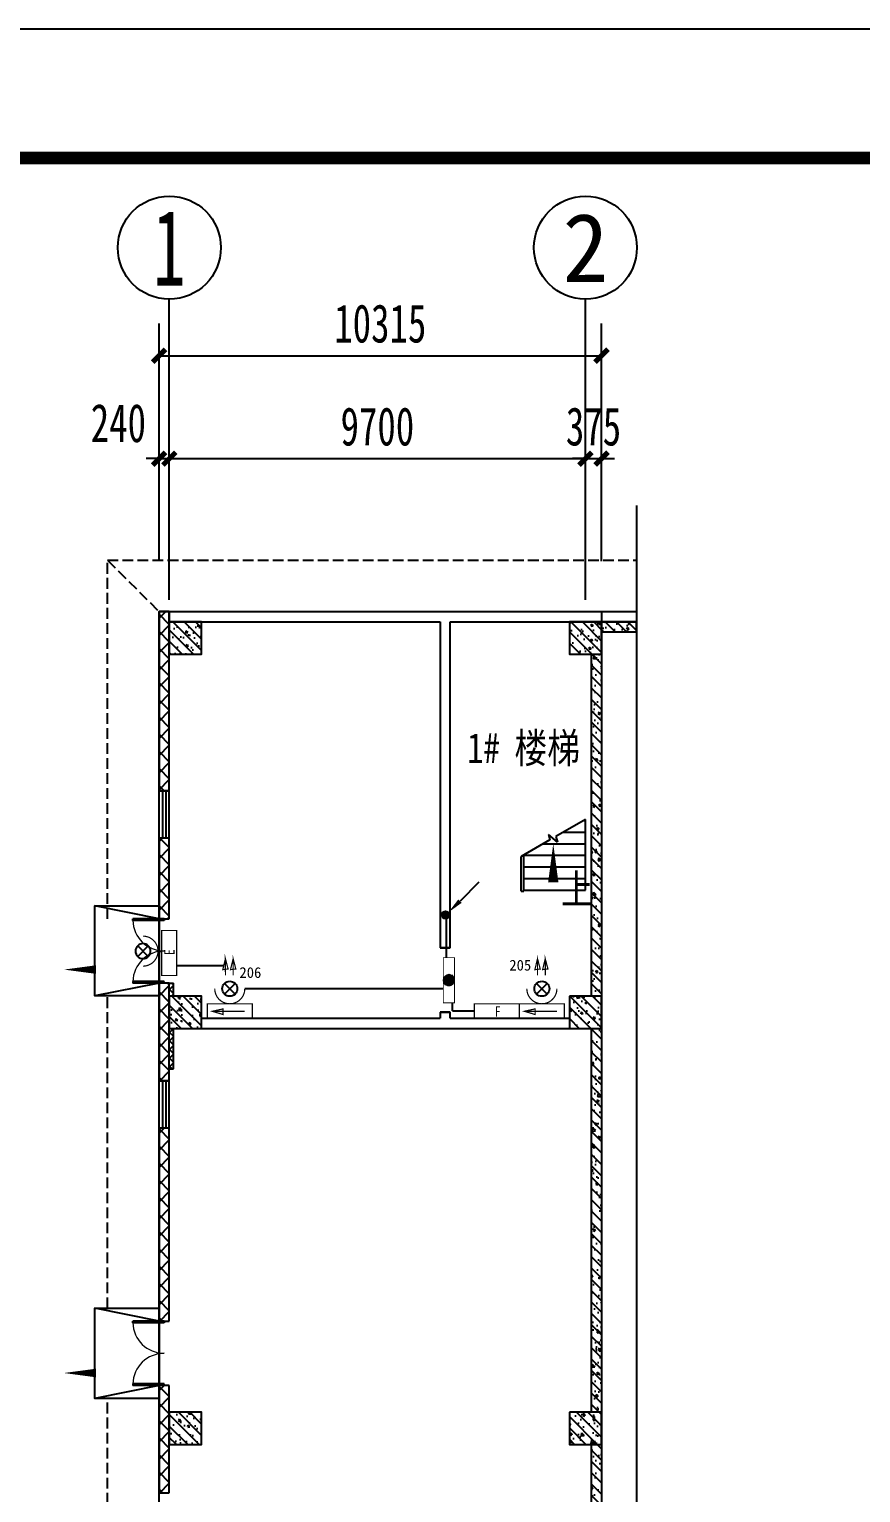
# Model space of a CAD drawing. Header units: millimetres. Extents: x -633009578 to 5705885, y -633235091 to 2571734.
# Drawn here: x 2829573 to 2848955, y 2387767 to 2421884 of the extents above; entities that cross this region are included whole.
import ezdxf
from ezdxf.enums import TextEntityAlignment as Align

# ---------------------------------------------------------------- set-up
doc = ezdxf.new("R2010")
doc.units = ezdxf.units.MM
doc.header["$LTSCALE"] = 1000
doc.header["$MEASUREMENT"] = 0
doc.linetypes.add('DASH', pattern=[0.35, 0.25, -0.1])
doc.layers.get('0').update_dxf_attribs({"color": 9})
for name, color, linetype in [('000000000000电气', 7, 'Continuous'), ('3T_WOOD', 21, 'Continuous'), ('A-COLUM(柱)', 255, 'Continuous'), ('A-DI-S(箭头)', 76, 'Continuous'), ('A-DOOR(门）', 4, 'Continuous'), ('A-F-AREA(计算)', 5, 'Continuous'), ('A-HATH(填充)', 8, 'Continuous'), ('A-ST-O(室外)', 54, 'Continuous'), ('A-STAR(楼梯)', 51, 'Continuous'), ('A-TEXT(房间)', 243, 'Continuous'), ('A-WA-J(剪力墙)', 254, 'Continuous'), ('A-WALL(墙)', 255, 'Continuous'), ('A-WINDOW（窗）', 4, 'Continuous'), ('AXIS_TEXT', 7, 'Continuous'), ('C-AXIS(轴号)', 3, 'Continuous'), ('DIM_SYMB', 3, 'Continuous'), ('WALL', 9, 'Continuous'), ('电-弱电平面-箭头', 3, 'Continuous'), ('电-强电平面-线缆', 3, 'Continuous'), ('设备-照明', 3, 'Continuous'), ('设备-箱柜', 3, 'Continuous'), ('院图签、封面151013$0$PUB_TITLE', 153, 'Continuous'), ('院图签、封面151013$0$图签文字', 4, 'Continuous')]:
    doc.layers.add(name, color=color, linetype=linetype)
doc.styles.add('_TCH_AXIS', font='simhei.ttf', dxfattribs={"bigfont": 'GBCBIG'})
doc.styles.add('_TCH_DIM_T3', font='simhei.ttf', dxfattribs={"width": 0.707, "bigfont": 'GBCBIG'})
doc.styles.add('COMPLEX', font='simhei.ttf')
doc.styles.add('IDQSTYLE', font='simhei.ttf', dxfattribs={"width": 0.707, "bigfont": 'hztxt.shx'})
doc.styles.get("Standard").update_dxf_attribs({"font": 'simhei.ttf', "bigfont": 'hztxt.shx'})
doc.styles.add('TXT', font='simhei.ttf', dxfattribs={"width": 0.8, "bigfont": 'hztxt.shx'})
doc.styles.add('宋体', font='simhei.ttf')
doc.styles.add('院图签、封面151013$0$-宋体', font='simhei.ttf', dxfattribs={"width": 0.8})
doc.dimstyles.new('_TCH_ARCH&&300', dxfattribs={"dimtxt": 892.5, "dimasz": 300, "dimexe": 750, "dimexo": 900, "dimgap": 300, "dimtad": 1, "dimdec": 0, "dimzin": 0, "dimdsep": 46, "dimtxsty": '_TCH_DIM_T3', "dimblk": 'ARCHTICK', "dimcen": 0.09, "dimclrt": 7, "dimazin": 2, "dimtfac": 1, "dimtdec": 0, "dimtix": 1, "dimtmove": 2, "dimatfit": 3, "dimfxl": 1, "dimtolj": 1, "dimtzin": 0, "dimarcsym": 0})
pattern_1 = [(315, (0, 0), (132.5825214724777, 132.5825214724776), []), (320, (0, 0), (-47.06410123694653, -537.9451369505651), [56.25, -618.75]), (625, (0, 0), (564.1441002750089, 104.0635002097499), [45, -495]), (370.4514, (-3.922005000000009, -44.82876), (517.079656545715, -433.8820362855164), [47.8051425, -525.856584]), (316.1842, (150, -2.755455298081545e-14), (-124.1392607467639, -800.4307864692332), [84.375, -928.125]), (366.6356, (139.65501975, -66.70255875000004), (730.5884031753312, -700.9970291615274), [71.707716, -788.78475]), (621.1842000000001, (150, -2.755455298081545e-14), (730.588950693994, -700.9964588502198), [67.5, -742.5]), (291, (112.5, -75.00000000000001), (-301.9641679990041, -447.6802890888463), [56.25, -618.75]), (596, (112.5, -75.00000000000001), (543.8625337851396, -182.4864989411868), [45, -495]), (341.4514, (87.3362955, -112.30667475), (241.8978725324643, -630.1669714361175), [47.8051425, -525.856584]), (307.5, (0, 0), (249.6703903734836, -9.119891487967951), [0, -488.9999999999999, 0, -502.5, 0, -496.875]), (277.5, (0, 0), (295.8087839117703, -197.3021530816116), [0, -286.5, 0, -477.75, 0, -189.375]), (237.5, (3.072332657360922e-14, 167.25), (-16.91615380078498, -400.3668271293068), [0, -187.5, 0, -585, 0, -776.25]), (227.5, (4.450060306401695e-14, 242.25), (75.07873674923819, -437.3896270067897), [0, -243.75, 0, -388.5, 0, -551.25])]
pattern_2 = [(45, (-830457.9205473666, -3.184366441797465), (-100.0001016555733, 100.0001016555733), []), (135, (-830457.9205473666, -3.184366441797465), (-100.0001016555733, -100.0001016555733), [])]
pattern_3 = [(45, (-830357.9205473666, -3.184366441797465), (-200.0002033111466, 200.0002033111467), []), (135, (-830357.9205473666, -3.184366441797465), (-200.0002033111467, -200.0002033111466), [])]

# ---------------------------------------------------------------- blocks, each defined once
blk = doc.blocks.new('_ArchTick')
at = {"color": 0, "linetype": 'ByBlock', "const_width": 0.4}
blk.add_lwpolyline([(-0.5, -0.5), (0.5, 0.5)], dxfattribs=at)
blk = doc.blocks.new('*D333')
at = {"layer": 'C-AXIS(轴号)', "color": 0, "lineweight": -2, "transparency": 16777216}
for p, q in [((1097251.098288345, 1726532.752813853), (1097251.098288345, 1729671.717226353)), ((1097491.098288359, 1726532.752813853), (1097491.098288359, 1729671.717226353)), ((1097251.098288345, 1728921.717226353), (1096951.098288345, 1728921.717226353)), ((1097251.098288345, 1728921.717226353), (1097491.098288359, 1728921.717226353)), ((1097491.098288359, 1728921.717226353), (1097791.098288359, 1728921.717226353))]:
    blk.add_line(p, q, dxfattribs=at)
at = {"layer": 'Defpoints', "color": 0, "transparency": 16777216}
for p in [(1097491.098288359, 1728921.717226353), (1097251.098288345, 1725632.752813853), (1097491.098288359, 1725632.752813853)]:
    blk.add_point(p, dxfattribs=at)
at = {"layer": 'C-AXIS(轴号)', "color": 0, "linetype": 'ByBlock', "lineweight": -2, "transparency": 16777216, "xscale": 300, "yscale": 300, "zscale": 300}
blk.add_blockref('_ArchTick', (1097251.098288345, 1728921.717226353), dxfattribs=at)
at = {"layer": 'C-AXIS(轴号)', "color": 0, "linetype": 'ByBlock', "lineweight": -2, "transparency": 16777216, "xscale": 300, "yscale": 300, "zscale": 300, "rotation": 180}
blk.add_blockref('_ArchTick', (1097491.098288359, 1728921.717226353), dxfattribs=at)
at = {"layer": 'C-AXIS(轴号)', "color": 7, "transparency": 16777216, "insert": (1096303.098288345, 1729746.717226353), "char_height": 892.5, "attachment_point": 5, "style": '_TCH_DIM_T3'}
blk.add_mtext('\\A1;240', dxfattribs=at)
blk = doc.blocks.new('*D334')
at = {"layer": 'C-AXIS(轴号)', "color": 0, "lineweight": -2, "transparency": 16777216}
for p, q in [((1097491.098288359, 1726532.752813853), (1097491.098288359, 1729671.717226353)), ((1107191.098288359, 1726532.752813853), (1107191.098288359, 1729671.717226353)), ((1097491.098288359, 1728921.717226353), (1107191.098288359, 1728921.717226353))]:
    blk.add_line(p, q, dxfattribs=at)
at = {"layer": 'Defpoints', "color": 0, "transparency": 16777216}
for p in [(1107191.098288359, 1728921.717226353), (1097491.098288359, 1725632.752813853), (1107191.098288359, 1725632.752813853)]:
    blk.add_point(p, dxfattribs=at)
at = {"layer": 'C-AXIS(轴号)', "color": 0, "linetype": 'ByBlock', "lineweight": -2, "transparency": 16777216, "xscale": 300, "yscale": 300, "zscale": 300, "rotation": 180}
blk.add_blockref('_ArchTick', (1097491.098288359, 1728921.717226353), dxfattribs=at)
at = {"layer": 'C-AXIS(轴号)', "color": 0, "linetype": 'ByBlock', "lineweight": -2, "transparency": 16777216, "xscale": 300, "yscale": 300, "zscale": 300}
blk.add_blockref('_ArchTick', (1107191.098288359, 1728921.717226353), dxfattribs=at)
at = {"layer": 'C-AXIS(轴号)', "color": 7, "transparency": 16777216, "insert": (1102341.098288359, 1729667.967226353), "char_height": 892.5, "attachment_point": 5, "style": '_TCH_DIM_T3'}
blk.add_mtext('\\A1;9700', dxfattribs=at)
blk = doc.blocks.new('*D335')
at = {"layer": 'C-AXIS(轴号)', "color": 0, "lineweight": -2, "transparency": 16777216}
for p, q in [((1107191.098288359, 1726532.752813853), (1107191.098288359, 1729671.717226353)), ((1107566.098288591, 1726532.752813853), (1107566.098288591, 1729671.717226353)), ((1107191.098288359, 1728921.717226353), (1106891.098288359, 1728921.717226353)), ((1107191.098288359, 1728921.717226353), (1107566.098288591, 1728921.717226353)), ((1107566.098288591, 1728921.717226353), (1107866.098288591, 1728921.717226353))]:
    blk.add_line(p, q, dxfattribs=at)
at = {"layer": 'Defpoints', "color": 0, "transparency": 16777216}
for p in [(1107566.098288591, 1728921.717226353), (1107191.098288359, 1725632.752813853), (1107566.098288591, 1725632.752813853)]:
    blk.add_point(p, dxfattribs=at)
at = {"layer": 'C-AXIS(轴号)', "color": 0, "linetype": 'ByBlock', "lineweight": -2, "transparency": 16777216, "xscale": 300, "yscale": 300, "zscale": 300}
blk.add_blockref('_ArchTick', (1107191.098288359, 1728921.717226353), dxfattribs=at)
at = {"layer": 'C-AXIS(轴号)', "color": 0, "linetype": 'ByBlock', "lineweight": -2, "transparency": 16777216, "xscale": 300, "yscale": 300, "zscale": 300, "rotation": 180}
blk.add_blockref('_ArchTick', (1107566.098288591, 1728921.717226353), dxfattribs=at)
at = {"layer": 'C-AXIS(轴号)', "color": 7, "transparency": 16777216, "insert": (1107378.598288475, 1729667.967226353), "char_height": 892.5, "attachment_point": 5, "style": '_TCH_DIM_T3'}
blk.add_mtext('\\A1;375', dxfattribs=at)
blk = doc.blocks.new('*D336')
at = {"layer": 'C-AXIS(轴号)', "color": 0, "lineweight": -2, "transparency": 16777216}
for p, q in [((1097251.098288345, 1726532.752813853), (1097251.098288345, 1732071.717226353)), ((1107566.098288591, 1726532.752813853), (1107566.098288591, 1732071.717226353)), ((1097251.098288345, 1731321.717226353), (1107566.098288591, 1731321.717226353))]:
    blk.add_line(p, q, dxfattribs=at)
at = {"layer": 'Defpoints', "color": 0, "transparency": 16777216}
for p in [(1107566.098288591, 1731321.717226353), (1097251.098288345, 1725632.752813853), (1107566.098288591, 1725632.752813853)]:
    blk.add_point(p, dxfattribs=at)
at = {"layer": 'C-AXIS(轴号)', "color": 0, "linetype": 'ByBlock', "lineweight": -2, "transparency": 16777216, "xscale": 300, "yscale": 300, "zscale": 300, "rotation": 180}
blk.add_blockref('_ArchTick', (1097251.098288345, 1731321.717226353), dxfattribs=at)
at = {"layer": 'C-AXIS(轴号)', "color": 0, "linetype": 'ByBlock', "lineweight": -2, "transparency": 16777216, "xscale": 300, "yscale": 300, "zscale": 300}
blk.add_blockref('_ArchTick', (1107566.098288591, 1731321.717226353), dxfattribs=at)
at = {"layer": 'C-AXIS(轴号)', "color": 7, "transparency": 16777216, "insert": (1102408.598288468, 1732067.967226353), "char_height": 892.5, "attachment_point": 5, "style": '_TCH_DIM_T3'}
blk.add_mtext('\\A1;10315', dxfattribs=at)
blk = doc.blocks.new('_AXISO')
blk.add_circle((0, 0), 0.5)
at = {"layer": 'AXIS_TEXT', "style": 'COMPLEX', "width": 1.041666666666667}
blk.add_attdef('A', text='', height=0.56, dxfattribs=at).set_placement((-0.25, -0.28), (0.25, -0.28), align=Align.FIT)
blk = doc.blocks.new('$TCHSYS$WIN2D')
for p, q in [((-0.5, 0.5), (0.5, 0.5)), ((-0.5, 0.5), (-0.4999999999999999, -0.5)), ((0.5, 0.5), (0.4999999999999998, -0.5)), ((0.5, 0.1666666666666666), (-0.5, 0.1666666666666666)), ((0.5, -0.1666666666666667), (-0.5, -0.1666666666666667)), ((-0.4999999999999999, -0.5), (0.5, -0.5))]:
    blk.add_line(p, q)
blk = doc.blocks.new('$DorLib2D$00000002')
for p, q in [((-0.5, -5.684341886080802e-17), (-0.5000000000000007, 0.4875)), ((-0.4750000000000007, 0.4875), (-0.5000000000000007, 0.4875)), ((-0.475, -2.842170943040401e-17), (-0.4750000000000007, 0.4875)), ((0.475, -2.842170943040401e-17), (0.4750000000000007, 0.4875)), ((0.4750000000000007, 0.4875), (0.5000000000000007, 0.4875)), ((0.5, -5.684341886080802e-17), (0.5000000000000007, 0.4875)), ((-0.5, -5.684341886080802e-17), (-0.475, -2.842170943040401e-17)), ((0.5, -5.684341886080802e-17), (0.475, -2.842170943040401e-17))]:
    blk.add_line(p, q)
at = {"lineweight": 13}
for centre, start, end in [((-0.4875, -4.263256414560601e-17), 0, 88.53071641864632), ((0.4875, -4.263256414560601e-17), 91.4692835813537, 180)]:
    blk.add_arc(centre, 0.4875, start, end, dxfattribs=at)
blk = doc.blocks.new('_FZH')
h = blk.add_hatch()
h.set_pattern_fill('钢筋混凝土', color=256, scale=0.1, style=0)
h.set_pattern_definition([(45, (0, 0), (-0.1767766952966369, 0.1767766952966369), []), (50, (0, 0), (0.7172601826007535, -0.06275213498259512), [0.07500000000000001, -0.8250000000000001]), (355, (0, 0), (-0.138751333613, 0.7521921337000119), [0.06, -0.66]), (100.4514, (0.05977168000000001, -0.00522934), (0.5785093817140216, 0.6894395420609536), [0.06374019, -0.701142112]), (46.1842, (0, 0.2), (1.067241048625645, -0.1655190143290181), [0.1125, -1.2375]), (96.6356, (0.088936745, 0.186206693), (0.9346627055487033, 0.9741178709004418), [0.095610288, -1.051713]), (351.1842, (0, 0.2), (0.9346619451336272, 0.9741186009253247), [0.09000000000000001, -0.9900000000000001]), (21, (0.1, 0.15), (0.5969070521184617, -0.4026188906653388), [0.07500000000000001, -0.8250000000000001]), (326, (0.1, 0.15), (0.2433153319215824, 0.7251500450468529), [0.06, -0.66]), (71.4514, (0.149742233, 0.116448394), (0.84022262858149, 0.3225304967099524), [0.06374019, -0.701142112]), (37.50000000000001, (0, 0), (0.01215985531729062, 0.3328938538313115), [0, -0.652, 0, -0.67, 0, -0.6625000000000001]), (7.499999999999999, (0, 0), (0.2630695374421486, 0.3944117118823603), [0, -0.382, 0, -0.637, 0, -0.2525]), (-32.5, (-0.223, 0), (0.533822436172409, -0.02255487173437976), [0, -0.25, 0, -0.78, 0, -1.035]), (-42.5, (-0.323, 0), (0.5831861693423862, 0.1001049823323177), [0, -0.325, 0, -0.518, 0, -0.735])])
h.paths.add_polyline_path([(-0.5, -0.5), (0.5, -0.5), (0.5, 0.5), (-0.5, 0.5)])
blk.add_lwpolyline([(-0.5, -0.5), (0.5, -0.5), (0.5, 0.5), (-0.5, 0.5)], close=True)
blk = doc.blocks.new('HC000080')
at = {"color": 0, "linetype": 'Continuous', "const_width": 0.2}
blk.add_lwpolyline([(-3.75, 1.25), (3.75, 1.25), (3.75, -1.25), (-3.75, -1.25), (-3.75, 1.25)], dxfattribs=at)
at = {"color": 0, "style": 'IDQSTYLE', "width": 0.7}
for tag, p in [('E', (-0.3130491551307273, -0.8903283460458624)), ('PSFHATT', (5.75, -1.25))]:
    blk.add_attdef(tag, p, '', height=1.715220417977644, dxfattribs=at)
blk = doc.blocks.new('HC000078')
at = {"color": 0, "linetype": 'Continuous', "const_width": 0.2}
for points in [[(-3.750000000000028, 1.25), (3.75, 1.25), (3.75, -1.25), (-3.750000000000028, -1.25), (-3.750000000000028, 1.25)], [(2.5, 0), (-2.500000000000028, 0)]]:
    blk.add_lwpolyline(points, dxfattribs=at)
blk.add_lwpolyline([(2.917016710174721, 0), (1.120131515022848, 0.3984556212736834), (1.120131515022848, -0.539087017017323)], close=True, dxfattribs=at)
at = {"color": 0, "style": 'IDQSTYLE', "width": 0.7}
blk.add_attdef('PSFHATT', (5.75, -1.25), '', height=2.5, dxfattribs=at)
blk = doc.blocks.new('HC000064')
at = {"color": 0, "linetype": 'Continuous'}
for p, q in [((-0.8838834764831063, -0.8838834764831063), (0.8838834764831063, 0.8838834764831063)), ((-0.8838834764830494, 0.8838834764831063), (0.8838834764831631, -0.8838834764831063))]:
    blk.add_line(p, q, dxfattribs=at)
at = {"color": 0, "linetype": 'Continuous', "const_width": 0.2}
blk.add_lwpolyline([(5.710751695749348e-14, 2.499999999999886, 0.1989123673796647), (-1.767766952966326, 1.767766952966327, 0.1989123673796613), (-2.5, 1.951292859901378e-16, 0.1989123673796761), (-1.767766952966326, -1.76776695296644, 0.1989123673796782), (5.594010226827932e-14, -2.500000000000227)], format="xyb", dxfattribs=at)
for points in [[(2.226896073527712, 0.5659208660671311), (5.003498004369476, 0.5624686703930024), (3.296463286048663, 1.009912150058199), (3.185957433181557, 0.1260038671447887), (5.003498004369476, 0.5624686703930024)], [(2.224443767981995, -0.721123763554715), (5.001045698823816, -0.7245759592289005), (3.294010980502946, -0.2771324795636474), (3.18350512763584, -1.161040762477114), (5.001045698823816, -0.7245759592289005)]]:
    blk.add_lwpolyline(points, dxfattribs=at)
at = {"color": 0, "linetype": 'Continuous'}
for centre, radius, start, end in [((1.199040866595169e-14, -7.105427357601002e-14), 1.250000000000069, 135.0000000000036, 179.9999999999968), ((-2.259303855112194e-14, -1.740829702612245e-13), 1.250000000000117, 89.99999999999898, 134.9999999999991), ((-9.10937991704941e-14, -1.740829702612245e-13), 1.250000000000117, 45.00000000000085, 89.99999999999582), ((-1.252331571777177e-13, -7.088774012231625e-14), 1.250000000000068, 3.249254662582951e-12, 44.99999999999639), ((-2.284838984678572e-13, -5.684341886080801e-14), 1.250000000000172, 315.0000000000093, 2.605510395054555e-12), ((-2.264854970235319e-14, -5.695444116327053e-14), 1.250000000000034, 179.9999999999974, 225.0000000000007), ((-2.270406085358445e-14, -1.338928967697939e-13), 1.24999999999998, 224.9999999999983, 270.000000000001), ((-9.131584377541913e-14, 3.996802888650564e-15), 1.250000000000118, 270.0000000000042, 315.0000000000028)]:
    blk.add_arc(centre, radius, start, end, dxfattribs=at)
at = {"color": 0, "style": 'IDQSTYLE', "width": 0.7}
blk.add_attdef('PSFHATT', (7.003498004369476, -2.500000010000227), '', height=2.5, dxfattribs=at)
blk = doc.blocks.new('*X132')
at = {"color": 0, "linetype": 'Continuous'}
for p, q in [((192.590110055903, 446.7242872143482), (193.9264208598343, 448.0605980182795)), ((192.6512440212146, 447.2096852483717), (193.4410228258108, 447.9994640529679)), ((192.666080612941, 446.3759937026742), (194.2747143715083, 447.9846274612416)), ((192.8122309321682, 446.0978799531896), (194.552828120993, 447.8384771420143)), ((193.0126674313866, 445.874052383696), (194.7766556904866, 447.6380406427959)), ((193.2651240367983, 445.7022449203958), (194.9484631537868, 447.3855840373842)), ((193.5780466605768, 445.5909034754624), (195.0598045987202, 447.0726614136058)), ((193.9838870800477, 445.5724798262212), (195.0782282479613, 446.6668209941349))]:
    blk.add_line(p, q, dxfattribs=at)
blk = doc.blocks.new('HC001446')
at = {"color": 0, "linetype": 'Continuous'}
blk.add_line((5.527270022789651, 5.473665066578945), (2.421777122314836, 2.298687544782609), dxfattribs=at)
blk.add_lwpolyline([(2.421777122314836, 2.298687544782609, 0.8, 0, 0), (0.4698776614111466, 0.4121164681388052, 0, 0, 0)], format="xyseb", dxfattribs=at)
blk.add_circle((0, 0), 0.625, dxfattribs=at)
at = {"color": 0, "linetype": 'Continuous', "xscale": 0.5, "yscale": 0.5, "zscale": 0.5}
blk.add_blockref('*X132', (-96.91845018383214, -223.4069038532592), dxfattribs=at)
at = {"color": 0, "style": 'IDQSTYLE', "width": 0.7}
blk.add_attdef('PSFHATT', (7.527270022789651, -0.62500001), '', height=2.5, dxfattribs=at)
blk = doc.blocks.new('*X118')
at = {"color": 0, "linetype": 'Continuous'}
for p, q in [((279.6093350358959, 223.0407925409721), (280.9478239213746, 224.3792814264508)), ((279.6227829512929, 223.3370831688437), (280.6515332934888, 224.3658335110396)), ((279.6511091444202, 222.7997239370217), (281.1888925253249, 224.3375073179265)), ((279.7280550816477, 222.5938271617747), (281.3947893005719, 224.2605613806989)), ((279.7925730165214, 223.7897159465469), (280.1989005157282, 224.1960434457536)), ((279.8323224122641, 222.4152517799165), (281.5733646824301, 224.1562940500824)), ((279.960458729053, 222.2605453842307), (281.7280710781159, 224.0281577332937)), ((280.1113752959016, 222.1286192386046), (281.8599972237337, 223.8772411664368)), ((280.2858431100155, 222.020244340244), (281.9683721221114, 223.7027733523398)), ((280.4868434366447, 221.9384019543985), (282.0502145079389, 223.5017730256928)), ((280.7212278995912, 221.8899437048705), (282.0986727574656, 223.2673885627449)), ((281.0058032732674, 221.891676366072), (282.0969400962746, 222.9828131890793)), ((281.4082737989092, 222.0113041792392), (281.9773122830819, 222.5803426634118))]:
    blk.add_line(p, q, dxfattribs=at)
blk = doc.blocks.new('HC000083')
at = {"color": 0, "linetype": 'Continuous', "const_width": 0.2}
blk.add_lwpolyline([(-5, 1.25), (-5, -1.250000000000057), (5.000000000000057, -1.250000000000057), (5.000000000000057, 1.25), (-5, 1.25)], dxfattribs=at)
blk.add_lwpolyline([(-1.25, -6.89688106980167e-17, 0.1989123673796731), (-0.8838834764831631, -0.88388347648322, 0.1989123673796706), (5.611420480838656e-14, -1.250000000000057, 0.198912367379652), (0.8838834764832768, -0.88388347648322, 0.1989123673796278), (1.25, 0, 0.1989123673796504), (0.88388347648322, 0.8838834764830494, 0.1989123673796686), (5.680893445545904e-14, 1.25, 0.1989123673796706), (-0.883883476483163, 0.8838834764831632, 0.1989123673796553)], format="xyb", close=True, dxfattribs=at)
at = {"color": 0, "linetype": 'Continuous'}
blk.add_blockref('*X118', (-280.8559544658493, -223.1326619964974), dxfattribs=at)
at = {"color": 0, "style": 'IDQSTYLE', "width": 0.7}
blk.add_attdef('PSFHATT', (7.000000000000057, -1.250000010000057), '', height=2.5, dxfattribs=at)
blk = doc.blocks.new('HC000063')
at = {"color": 0, "linetype": 'Continuous'}
for p, q in [((-0.8838834764831063, -0.8838834764831631), (0.8838834764831063, 0.8838834764829926)), ((-0.8838834764830494, 0.8838834764830494), (0.8838834764831631, -0.8838834764831631))]:
    blk.add_line(p, q, dxfattribs=at)
at = {"color": 0, "linetype": 'Continuous', "const_width": 0.2}
blk.add_lwpolyline([(5.77736507722736e-14, 2.499999999999886, 0.1989123673796648), (-1.767766952966326, 1.767766952966213, 0.1989123673796613), (-2.5, -1.128255746208508e-13, 0.1989123673796761), (-1.767766952966326, -1.767766952966497, 0.1989123673796782), (5.594010226827932e-14, -2.500000000000284)], format="xyb", dxfattribs=at)
at = {"color": 0, "linetype": 'Continuous'}
for centre, radius, start, end in [((1.49213974509621e-13, -1.27897692436818e-13), 1.250000000000206, 135.0000000000062, 179.9999999999993), ((-9.120482147295661e-14, -2.025046796916286e-13), 1.250000000000089, 89.99999999999582, 134.999999999996), ((-2.248201624865942e-14, -2.025046796916286e-13), 1.250000000000089, 45.00000000000399, 89.99999999999898), ((-2.62456723021387e-13, -1.277311589831243e-13), 1.250000000000206, 6.4374426752811e-13, 44.9999999999938), ((-9.126033262418787e-14, -1.422195694544826e-13), 1.249999999999966, 179.9999999999987, 225.000000000002), ((-9.131584377541913e-14, -1.623146062001979e-13), 1.249999999999951, 225.0000000000013, 270.0000000000042), ((-2.270406085358445e-14, -2.442490654175344e-14), 1.250000000000089, 270.000000000001, 314.9999999999997), ((-1.598721155460225e-13, -1.4210854715202e-13), 1.250000000000103, 315.000000000008, 1.302755197527349e-12)]:
    blk.add_arc(centre, radius, start, end, dxfattribs=at)
at = {"color": 0, "style": 'IDQSTYLE', "width": 0.7}
blk.add_attdef('PSFHATT', (3.250000009999943, -2.500000010000284), '', height=2.5, dxfattribs=at)
blk = doc.blocks.new('建筑图框_A1')
at = {"layer": '院图签、封面151013$0$PUB_TITLE'}
blk.add_lwpolyline([(0, 0), (84100, 0), (84100, 59400), (0, 59400)], close=True, dxfattribs=at)
at = {"layer": '院图签、封面151013$0$PUB_TITLE', "const_width": 100}
blk.add_lwpolyline([(2500, 1000), (83100, 1000), (83100, 58400), (2500, 58400)], close=True, dxfattribs=at)
at = {"layer": '院图签、封面151013$0$图签文字', "color": 6, "style": '院图签、封面151013$0$-宋体'}
for tag, height, width, p in [('工程主持人', 400, 0.7999999999883585, (79990.91196859907, 29505.93707200652)), ('审定', 400, 0.7999999999883585, (79990.91196859907, 28705.93707200605)), ('审核', 400, 0.7999999999883585, (79990.91196859907, 27905.93707200559)), ('专业负责人', 400, 0.7999999999883585, (79990.91196859907, 27105.93707200512)), ('校对', 400, 0.7999999999883585, (79990.91196859907, 26305.93707200466)), ('设计', 400, 0.7999999999883585, (79990.91196859907, 25505.93707200419)), ('方案设计人', 400, 0.7999999999883585, (79990.91196859907, 24706.79438478127)), ('工程编号', 300, 0.7000000000116415, (81000.00416498398, 8700.424278954277)), ('版次', 300, 0.7000000000116415, (78738.08139540046, 3005.726258059498)), ('日期', 300, 0.7000000000116415, (82038.0813954557, 3000.226258123759)), ('图号', 200, 0.7000000000116415, (82538.08139542397, 2400.075247410685)), ('比例', 300, 0.7000000000116415, (78738.08139537089, 2200.188802679535)), ('图号_X施', 300, 0.7000000000116415, (81538.08139540977, 2200.188802651362)), ('图号_总数', 200, 0.7000000000116415, (82538.08139541186, 2000.075247410219))]:
    blk.add_attdef(tag, text='', height=height, dxfattribs=dict(at, width=width)).set_placement(p, align=Align.MIDDLE_CENTER)
at = {"layer": '院图签、封面151013$0$图签文字', "color": 6, "style": '院图签、封面151013$0$-宋体', "width": 0.7}
for tag, p in [('建设单位_001', (80935.88661794258, 7446.21079580821)), ('工程名称_001', (80933.52706738078, 6045.368099178996)), ('图名_001', (79742.88288308708, 4059.656552180292))]:
    blk.add_attdef(tag, p, '', height=300, dxfattribs=at)
blk = doc.blocks.new('负一层平面图9')
h = blk.add_hatch()
h.set_pattern_fill('钢筋混凝土', color=256, scale=75, angle=270, style=0)
h.set_pattern_definition(pattern_1)
h.paths.add_polyline_path([(1108377.552594071, 1725115.406728372), (1107566.098288361, 1725115.406728372), (1107566.098288361, 1724875.406728372), (1108377.552594071, 1724875.406728372)])
h = blk.add_hatch()
h.set_pattern_fill('钢筋混凝土', color=256, scale=75, angle=270, style=0)
h.set_pattern_definition(pattern_1)
h.paths.add_polyline_path([(1107326.098288361, 1716390.40672838), (1107566.098288361, 1716390.40672838), (1107566.098288361, 1724365.40672838), (1107326.098288361, 1724365.40672838)])
h = blk.add_hatch()
h.set_pattern_fill('钢筋混凝土', color=256, scale=75, angle=270, style=0)
h.set_pattern_definition(pattern_1)
h.paths.add_polyline_path([(1107326.098288362, 1706690.40672838), (1107566.098288362, 1706690.40672838), (1107566.098288361, 1715640.40672838), (1107326.098288361, 1715640.40672838)])
h = blk.add_hatch()
h.set_pattern_fill('钢筋混凝土', color=256, scale=75, angle=270, style=0)
h.set_pattern_definition(pattern_1)
h.paths.add_polyline_path([(1107326.098288363, 1696990.40672838), (1107566.098288363, 1696990.40672838), (1107566.098288361, 1705940.40672838), (1107326.098288362, 1705940.40672838)])
at = {"layer": 'A-HATH(填充)'}
h = blk.add_hatch(dxfattribs=at)
h.set_pattern_fill('多孔材料', color=256, scale=100, style=0)
h.set_pattern_definition(pattern_3)
h.paths.add_polyline_path([(1097251.098288361, 1725355.40672838), (1097251.09828836, 1721175.406727003), (1097491.09828836, 1721175.406727003), (1097491.098288361, 1725355.40672838)])
h = blk.add_hatch(dxfattribs=at)
h.set_pattern_fill('多孔材料', color=256, scale=100, style=0)
h.set_pattern_definition(pattern_3)
h.paths.add_polyline_path([(1097251.09828836, 1720075.406727003), (1097251.09828836, 1718195.406725986), (1097491.09828836, 1718195.406725986), (1097491.09828836, 1720075.406727003)])
h = blk.add_hatch(dxfattribs=at)
h.set_pattern_fill('多孔材料', color=256, scale=100, style=0)
h.set_pattern_definition(pattern_3)
h.paths.add_polyline_path([(1097251.09828836, 1716695.406726494), (1097251.09828836, 1714415.406727003), (1097491.09828836, 1714415.406727003), (1097491.09828836, 1716695.406726494)])
h = blk.add_hatch(dxfattribs=at)
h.set_pattern_fill('多孔材料', color=256, scale=50, style=0)
h.set_pattern_definition(pattern_2)
h.paths.add_polyline_path([(1097491.098288361, 1716390.40672838), (1097591.09829371, 1716390.40672838), (1097591.09829371, 1716695.406726029), (1097491.09829371, 1716695.406726029)])
h = blk.add_hatch(dxfattribs=at)
h.set_pattern_fill('多孔材料', color=256, scale=50, style=0)
h.set_pattern_definition(pattern_2)
h.paths.add_polyline_path([(1097591.09829371, 1715640.40672838), (1097491.09829371, 1715640.40672838), (1097491.09829371, 1714695.406725949), (1097591.09829371, 1714695.406725949)])
h = blk.add_hatch(dxfattribs=at)
h.set_pattern_fill('多孔材料', color=256, scale=100, style=0)
h.set_pattern_definition(pattern_3)
h.paths.add_polyline_path([(1097251.09828836, 1713315.406726494), (1097251.09828836, 1708815.406728529), (1097491.09828836, 1708815.406728529), (1097491.09828836, 1713315.406726494)])
h = blk.add_hatch(dxfattribs=at)
h.set_pattern_fill('多孔材料', color=256, scale=100, style=0)
h.set_pattern_definition(pattern_3)
h.paths.add_polyline_path([(1097251.09828836, 1707315.406728529), (1097251.09828836, 1704815.406728529), (1097491.09828836, 1704815.406728529), (1097491.09828836, 1707315.406728529)])
at = {"layer": 'A-DI-S(箭头)'}
blk.add_lwpolyline([(1108377.552594071, 1727829.142712386), (1108377.552594071, 1664191.024720457), (1108902.552594071, 1663999.940347468), (1107852.552594071, 1663814.797017724), (1108377.552594071, 1663628.524720457), (1108377.552594071, 1599990.406728529)], dxfattribs=at)
for points in [[(1096698.446246597, 1717011.335972198, 0, 0, 0), (1095035.446246597, 1717011.335972198, 0, 200, 0), (1095785.446246597, 1717011.335972198, 0, 0, 0)], [(1096698.446246597, 1707606.335974253, 0, 0, 0), (1095035.446246597, 1707606.335974253, 0, 200, 0), (1095785.446246597, 1707606.335974253, 0, 0, 0)]]:
    blk.add_lwpolyline(points, format="xyseb", dxfattribs=at)
at = {"layer": 'A-DOOR(门）'}
for p, q in [((1097251.098288361, 1718195.406726232), (1097251.098288361, 1716695.406726232)), ((1097251.098288361, 1708815.40672844), (1097251.098288361, 1707315.40672844))]:
    blk.add_line(p, q, dxfattribs=at)
at = {"layer": 'A-F-AREA(计算)'}
blk.add_lwpolyline([(1107566.098287924, 1589275.406728539), (1097251.098288353, 1589275.406728539), (1097251.098288353, 1725355.406728381), (1107566.098287924, 1725355.406728381)], close=True, dxfattribs=at)
at = {"layer": 'A-ST-O(室外)', "linetype": 'DASH'}
for points in [[(1096051.098288365, 1718190.406728227), (1096051.09828836, 1726555.406727877), (1108377.552594071, 1726555.406733043)], [(1096051.09828836, 1726555.406727877), (1097251.098288361, 1725355.40672838)], [(1096051.09828837, 1709115.40672829), (1096051.098288366, 1716395.40672639)], [(1096051.098288384, 1684615.406728667), (1096051.098288371, 1707015.406728445)]]:
    blk.add_lwpolyline(points, dxfattribs=at)
at = {"layer": 'A-STAR(楼梯)'}
for p, q in [((1107191.098288358, 1720513.419430247), (1106501.61713162, 1720115.347298785)), ((1107191.098288358, 1718865.406728354), (1107191.098288233, 1720513.419430253)), ((1106536.557703818, 1719984.947312894), (1106330.512762379, 1720157.839547262)), ((1106330.512762379, 1720157.839547262), (1106363.296759887, 1720035.487994931)), ((1106674.925147453, 1720215.406728463), (1107191.098288358, 1720215.406728354)), ((1107142.578865331, 1720485.406728379), (1107191.098288358, 1720485.406728354)), ((1106363.296759887, 1720035.487994931), (1105691.098288358, 1719647.394026462)), ((1106207.271428897, 1719945.406728267), (1107191.098288358, 1719945.406728354)), ((1106501.61713162, 1720115.347298785), (1106536.557703818, 1719984.947312894)), ((1105691.098288358, 1718865.406728354), (1105691.098288233, 1719647.394026569)), ((1105691.098288358, 1718835.406728354), (1105691.098288348, 1719647.394026456)), ((1105751.098288358, 1718835.406728354), (1105751.098288348, 1719682.035042607)), ((1105751.098288351, 1719675.406728285), (1107191.098288358, 1719675.406728354)), ((1105751.098288354, 1719405.40672861), (1107191.098288358, 1719405.406728354)), ((1105751.098288357, 1719135.406728285), (1107191.098288358, 1719135.406728354)), ((1105691.098288358, 1718835.406728354), (1105751.098288358, 1718835.406728354)), ((1105751.098288361, 1718865.406728285), (1107191.098288358, 1718865.406728354))]:
    blk.add_line(p, q, dxfattribs=at)
for points in [[(1097251.098288367, 1716395.40672639), (1095751.098288367, 1716395.40672639), (1095751.098288367, 1718495.406726235), (1097251.098288361, 1718495.406726235)], [(1097251.09828836, 1718195.406726283), (1095751.098288356, 1718495.406726235)], [(1097251.09828836, 1716695.406726342), (1095751.098288367, 1716395.40672639)], [(1097251.098288367, 1707015.406728445), (1095751.098288367, 1707015.406728445), (1095751.098288367, 1709115.40672829), (1097251.098288361, 1709115.40672829)], [(1097251.09828836, 1708815.406728338), (1095751.098288356, 1709115.406234208)], [(1097251.09828836, 1707315.406728397), (1095751.098288356, 1707015.407222526)]]:
    blk.add_lwpolyline(points, dxfattribs=at)
at = {"layer": 'A-WA-J(剪力墙)'}
for p, q in [((1108377.552594071, 1725115.406728372), (1107566.098288361, 1725115.406728372)), ((1108377.552594071, 1724875.406728372), (1108377.552594071, 1725115.406728372)), ((1108377.552594071, 1724875.406728372), (1107566.098288361, 1724875.406728372)), ((1107326.098288374, 1724365.40672861), (1107326.098288351, 1716390.40672861)), ((1107566.098288374, 1724365.40672861), (1107566.098288344, 1716390.40672861)), ((1107326.098288364, 1715640.406727959), (1107326.09828835, 1706690.40672861)), ((1107566.098288364, 1715640.406727959), (1107566.098288361, 1706690.40672861)), ((1107326.098288362, 1705940.406727959), (1107326.098288356, 1696990.40672861)), ((1107566.098288362, 1705940.406727959), (1107566.098288367, 1696990.40672861))]:
    blk.add_line(p, q, dxfattribs=at)
at = {"layer": 'A-WALL(墙)'}
for p, q in [((1097491.098288361, 1725355.406728379), (1103921.098288358, 1725355.40672838)), ((1097491.098288361, 1725355.406728379), (1097491.098288361, 1725115.406728379)), ((1103921.098288358, 1725355.40672838), (1108377.552594071, 1725355.40672838)), ((1108377.552594071, 1725355.40672838), (1108377.552594071, 1725115.40672838)), ((1097491.098288361, 1725115.406728379), (1103801.098288358, 1725115.406728335)), ((1103801.098288358, 1725115.406728335), (1103801.098288387, 1717515.406728529)), ((1104041.098288358, 1725115.406728409), (1108377.552594071, 1725115.40672838)), ((1104041.098288372, 1717515.406728529), (1104041.098288358, 1725115.406728409)), ((1103801.098288387, 1717515.406728529), (1104041.098288372, 1717515.406728529)), ((1097491.098293649, 1716390.406727959), (1097491.09829371, 1716695.406726029)), ((1097491.09829371, 1716695.406726029), (1097591.09829371, 1716695.406726029)), ((1097591.098293995, 1716390.406727959), (1097591.09829371, 1716695.406726029)), ((1098241.09828792, 1715880.406728414), (1103801.098288358, 1715880.406728399)), ((1104041.098288372, 1716015.40672802), (1103801.098288387, 1716015.40672802)), ((1103801.098288387, 1716015.40672802), (1103801.098288358, 1715880.406728399)), ((1104041.098288358, 1715880.406728446), (1104041.098288372, 1716015.40672802)), ((1104041.098288358, 1715880.406728446), (1106816.098288361, 1715880.406728377)), ((1097491.09829371, 1714695.406725949), (1097491.098293596, 1715640.40672861)), ((1097591.09829371, 1714695.406725949), (1097591.098293412, 1715640.40672861)), ((1098241.09828792, 1715640.4067284), (1103921.098288358, 1715640.406728378)), ((1103921.098288358, 1715640.406728378), (1106816.098288361, 1715640.406728377)), ((1097491.09829371, 1714695.406725949), (1097591.09829371, 1714695.406725949))]:
    blk.add_line(p, q, dxfattribs=at)
at = {"layer": 'A-WINDOW（窗）', "linetype": 'DASH'}
for p, q in [((1104041.098288359, 1717515.406728067), (1103801.098288359, 1717515.406728067)), ((1103801.098288359, 1716015.406728067), (1104041.098288359, 1716015.406728067))]:
    blk.add_line(p, q, dxfattribs=at)
at = {"layer": 'C-AXIS(轴号)'}
for p, q in [((1097491.098288359, 1725632.752813853), (1097491.098288359, 1732640.699358868)), ((1107191.098288359, 1725632.752813853), (1107191.098288359, 1732640.699358868))]:
    blk.add_line(p, q, dxfattribs=at)
at = {"layer": 'DIM_SYMB'}
blk.add_lwpolyline([(1106441.098288358, 1718730.406728354, 0, 0, 0), (1106441.098288358, 1719945.406728354, 0, 240.0000000000001, 0), (1106441.098288358, 1719045.406728354, 0, 0, 0)], format="xyseb", dxfattribs=at)
at = {"layer": 'WALL'}
for p, q in [((1097251.098288361, 1725355.40672838), (1097251.09828836, 1721175.406727003)), ((1097491.098288361, 1725355.40672838), (1097251.098288361, 1725355.40672838)), ((1097491.09828836, 1721175.406727003), (1097491.098288361, 1725355.40672838)), ((1097251.09828836, 1721175.406727003), (1097491.09828836, 1721175.406727003)), ((1097251.09828836, 1720075.406727003), (1097251.09828836, 1718195.406725986)), ((1097491.09828836, 1720075.406727003), (1097251.09828836, 1720075.406727003)), ((1097491.09828836, 1718195.406725986), (1097491.09828836, 1720075.406727003)), ((1097251.09828836, 1718195.406725986), (1097491.09828836, 1718195.406725986)), ((1097251.09828836, 1716695.406726494), (1097251.09828836, 1714415.406727003)), ((1097491.09828836, 1716695.406726494), (1097251.09828836, 1716695.406726494)), ((1097491.09828836, 1714415.406727003), (1097491.09828836, 1716695.406726494)), ((1097251.09828836, 1714415.406727003), (1097491.09828836, 1714415.406727003)), ((1097251.09828836, 1713315.406726494), (1097251.09828836, 1708815.406728529)), ((1097491.09828836, 1713315.406726494), (1097251.09828836, 1713315.406726494)), ((1097491.09828836, 1708815.406728529), (1097491.09828836, 1713315.406726494)), ((1097251.09828836, 1708815.406728529), (1097491.09828836, 1708815.406728529)), ((1097251.09828836, 1707315.406728529), (1097251.09828836, 1704815.406728529)), ((1097491.09828836, 1707315.406728529), (1097251.09828836, 1707315.406728529)), ((1097491.09828836, 1704815.406728529), (1097491.09828836, 1707315.406728529)), ((1097251.09828836, 1704815.406728529), (1097491.09828836, 1704815.406728529))]:
    blk.add_line(p, q, dxfattribs=at)
at = {"layer": 'A-COLUM(柱)', "xscale": 750, "yscale": 750, "zscale": 750, "rotation": 270}
for p in [(1097866.098288361, 1724740.40672838), (1107191.098288361, 1724740.40672838), (1097866.098288361, 1716015.40672838), (1107191.098288361, 1716015.40672838), (1097866.098288361, 1706315.40672838), (1107191.098288361, 1706315.40672838)]:
    blk.add_blockref('_FZH', p, dxfattribs=at)
at = {"layer": 'A-DOOR(门）', "extrusion": (0, 0, -1), "xscale": -1500, "yscale": 1500, "zscale": 1500, "rotation": 270}
for p in [(-1097371.098288361, 1717445.406726232), (-1097371.098288361, 1708065.40672844)]:
    blk.add_blockref('$DorLib2D$00000002', p, dxfattribs=at)
at = {"layer": 'A-WINDOW（窗）', "extrusion": (0, 0, -1), "xscale": 1100, "yscale": 240, "zscale": 1100, "rotation": 90.00000000000001}
for p in [(-1097371.098288361, 1720625.40672679), (-1097371.098288361, 1713865.406726794)]:
    blk.add_blockref('$TCHSYS$WIN2D', p, dxfattribs=at)
at = {"layer": 'C-AXIS(轴号)'}
ref = blk.add_blockref('_AXISO', (1097491.098288359, 1733840.699358868), dxfattribs=dict(at, xscale=2400, yscale=2400, zscale=2400))
ref.add_attrib('A', '1', dxfattribs={"layer": 'AXIS_TEXT', "height": 1764.758457634671, "style": '_TCH_AXIS'}).set_placement((1097112.935761723, 1732958.320130051), (1097869.260814995, 1732958.320130051), align=Align.FIT)
ref = blk.add_blockref('_AXISO', (1107191.098288359, 1733840.699358868), dxfattribs=dict(at, xscale=2400, yscale=2400, zscale=2400))
ref.add_attrib('A', '2', dxfattribs={"layer": 'AXIS_TEXT', "height": 1597.53656512866, "style": '_TCH_AXIS'}).set_placement((1106658.586099982, 1733041.931076304), (1107723.610476735, 1733041.931076304), align=Align.FIT)
at = {"layer": 'A-TEXT(房间)', "color": 4, "style": 'TXT', "width": 0.8}
for s, p in [('楼梯', (1105536.056591842, 1721826.498015789)), ('1#', (1104433.556591842, 1721826.498015789)), ('上', (1106619.683191041, 1718536.471566488))]:
    blk.add_text(s, height=700, dxfattribs=at).set_placement(p)
at = {"layer": 'C-AXIS(轴号)'}
for p1, p2, distance, picture, middle in [((1097251.098288345, 1725632.752813853), (1107566.098288591, 1725632.752813853), 5688.964412499918, '*D336', (1102408.598288468, 1732067.967226353)), ((1097491.098288359, 1725632.752813853), (1107191.098288359, 1725632.752813853), 3288.9644124999177, '*D334', (1102341.098288359, 1729667.967226353)), ((1107191.098288359, 1725632.752813853), (1107566.098288591, 1725632.752813853), 3288.964412499918, '*D335', (1107378.598288475, 1729667.967226353))]:
    dim = blk.add_aligned_dim(p1=p1, p2=p2, distance=distance, dimstyle='_TCH_ARCH&&300', dxfattribs=at)
    dim.commit()
    dim.dimension.update_dxf_attribs({"geometry": picture, "text_midpoint": middle})
dim = blk.add_linear_dim(base=(1097491.098288359, 1728921.717226353), p1=(1097251.098288345, 1725632.752813853), p2=(1097491.098288359, 1725632.752813853), angle=0, dimstyle='_TCH_ARCH&&300', dxfattribs=at)
dim.commit()
dim.dimension.update_dxf_attribs({"geometry": '*D333', "text_midpoint": (1096303.098288345, 1729746.717226353), "dimtype": 161})

msp = doc.modelspace()

# ---------------------------------------------------------------- linework, layer by layer
at = {"layer": '电-强电平面-线缆', "color": 1, "linetype": 'Continuous', "const_width": 45}
for points in [[(2839293.542675351, 2400236.1646793), (2839293.542675351, 2401285.411356119)], [(2832574.125271587, 2400390.798859432), (2832660.950521363, 2400390.798859434)], [(2833010.950521363, 2400056.888715917), (2834107.257885122, 2400056.888715917)], [(2834596.958455872, 2399516.065558459), (2839224.446722746, 2399516.065558459)], [(2839437.050943664, 2398995.549181447), (2839437.050943664, 2399186.1646793)], [(2839437.050943664, 2398995.549181447), (2839961.175100271, 2398995.549181447)]]:
    msp.add_lwpolyline(points, dxfattribs=at)

# ---------------------------------------------------------------- block references
at = {"layer": '3T_WOOD'}
msp.add_blockref('负一层平面图9', (1735346.985753094, 682952.070850966), dxfattribs=at)
at = {"layer": '电-弱电平面-箭头', "color": 4, "xscale": 140, "yscale": 140, "zscale": 140}
msp.add_blockref('HC001446', (2839275.178263063, 2401237.825954531), dxfattribs=at)
at = {"layer": '设备-照明'}
ref = msp.add_blockref('HC000080', (2832835.950521363, 2400349.322245345), dxfattribs=dict(at, xscale=140, yscale=140, zscale=140, rotation=90))
ref.add_attrib('E', 'E', (2832960.596489809, 2400305.495363627), dxfattribs={"layer": '0', "color": 0, "height": 240.1308585168701, "rotation": 90, "width": 0.8})
for name, p, xscale, yscale, zscale, rotation in [('HC000063', (2832224.133395692, 2400393.183562291), 140, 140, 140, 180), ('HC000064', (2834246.958455872, 2399516.065558459), -140, 140, 140, 269.9999999999998), ('HC000083', (2839355.696722746, 2399715.017330468), 105, 105, 105, 90), ('HC000064', (2841522.037024615, 2399516.065558459), -140, 140, 140, 269.9999999999998), ('HC000078', (2834246.958455872, 2398991.065558459), -140, 140, 140, 359.9999999999999), ('HC000078', (2841522.037024615, 2398991.065558459), -140, 140, 140, 359.9999999999999)]:
    msp.add_blockref(name, p, dxfattribs=dict(at, xscale=xscale, yscale=yscale, zscale=zscale, rotation=rotation))
ref = msp.add_blockref('HC000080', (2840472.037024615, 2398991.065558459), dxfattribs=dict(at, xscale=140, yscale=140, zscale=140))
ref.add_attrib('E', 'F', (2840428.210142897, 2398866.419590012), dxfattribs={"layer": '0', "color": 0, "height": 240.1308585168701, "width": 0.8})
at = {"layer": '设备-箱柜', "xscale": 3, "yscale": 3}
msp.add_blockref('建筑图框_A1', (2725055.437121258, 2243683.829413344, 4.000000000000001e-08), dxfattribs=at)

# ---------------------------------------------------------------- texts
at = {"layer": '000000000000电气', "color": 4, "lineweight": 35, "style": '宋体'}
for s, p in [('205', (2840763.725852535, 2399940.926103021)), ('206', (2834472.562863276, 2399769.52710382))]:
    msp.add_text(s, height=250, dxfattribs=at).set_placement(p)

doc.saveas('drawing.dxf')
